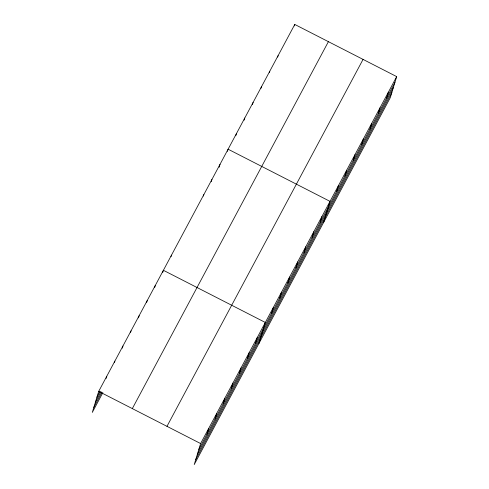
<?xml version="1.0" encoding="UTF-8"?>
<svg xmlns="http://www.w3.org/2000/svg" width="489" height="489" viewBox="0 0 489 489"><rect width="100%" height="100%" fill="white"/><g stroke="black" fill="none" stroke-linecap="round" stroke-linejoin="round"><path stroke-width="0.73" d="M396.689 76.614L200.612 443.554L194.231 464.55L390.314 97.617L396.689 76.614L294.769 24.45L98.686 391.383L92.311 412.386L102.861 392.643M106.113 378.425L106.779 376.249M114.426 362.563L114.866 361.114M122.293 348.156L122.953 345.98M130.6 332.294L131.04 330.839M138.466 317.881L139.133 315.705M146.559 302.746L147.22 300.57M154.646 287.611L155.306 285.435M162.733 272.477L163.393 270.295L265.319 322.465L258.938 343.461M171.04 256.615L171.486 255.16M203.393 196.071L203.834 194.616M211.26 181.657L211.926 179.481M219.133 167.25L220.013 164.347M227.44 151.388L228.1 149.206L330.026 201.376L323.645 222.373M235.771 135.789L236.431 133.613M244.103 120.196L244.769 118.02M252.44 104.603L253.1 102.421M260.992 88.283L261.432 86.828M269.329 72.684L269.769 71.235M277.66 57.091L278.1 55.642M294.329 25.905L294.769 24.45M206.939 434.226L208.699 428.419M215.026 419.091L216.786 413.278M223.112 403.951L224.879 398.144M231.199 388.816L232.966 383.009M239.286 373.682L241.053 367.875M247.379 358.547L249.139 352.734M255.466 343.406L257.232 337.599M271.639 313.137L273.406 307.33M279.732 297.997L281.493 292.19M287.819 282.862L289.58 277.055M295.906 267.727L297.673 261.921M303.993 252.593L305.759 246.78M312.08 237.452L313.846 231.645M320.173 222.318L321.933 216.511M336.591 191.59L338.357 185.777M344.928 175.991L346.689 170.184M353.26 160.398L355.026 154.591M361.591 144.805L363.358 138.998M369.928 129.206L371.689 123.399M378.26 113.613L380.026 107.806M386.591 98.02L388.358 92.213M96.926 397.196L100.092 391.273M95.404 402.209L101.027 391.677M93.833 407.374L101.92 392.233M132.323 408.602L328.4 41.663M166.975 426.335L363.058 59.401M198.846 449.36L394.923 82.427M197.324 454.373L393.4 87.439M195.753 459.538L391.836 92.604M98.686 391.383L200.612 443.554"/></g></svg>
